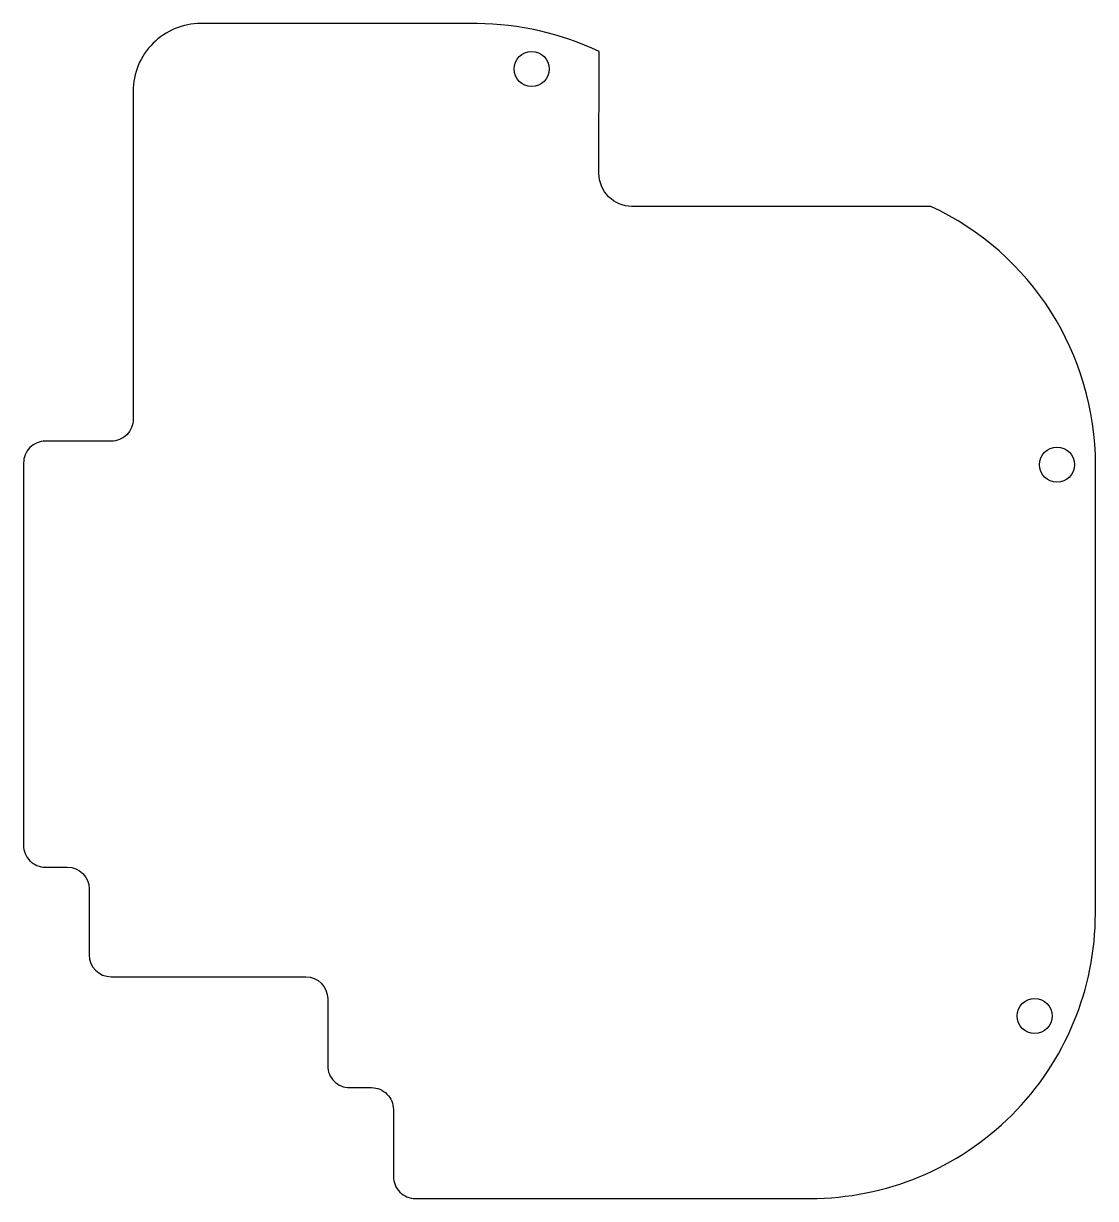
# Model space of a CAD drawing. Header units: millimetres. Extents: x -14 to 84, y -53 to 54.
import ezdxf

# ---------------------------------------------------------------- set-up
doc = ezdxf.new("R2010")
doc.units = ezdxf.units.MM
doc.layers.get('0').update_dxf_attribs({"linetype": 'CONTINUOUS'})

msp = doc.modelspace()

# ---------------------------------------------------------------- linework, layer by layer
for points in [[(-3.84, 47.89), (-3.84, 29.25), (-3.84, 17.97, -0.414214), (-5.84, 15.97), (-11.84, 15.97, 0.414214), (-13.84, 13.97), (-13.85, -20.9, 0.414214), (-11.85, -22.9), (-9.85, -22.9, -0.414147), (-7.85, -24.9), (-7.85, -28.9), (-7.85, -30.9, 0.414147), (-5.85, -32.9), (11.91, -32.91, -0.414147), (13.91, -34.91), (13.91, -41.02, 0.414214), (15.91, -43.02), (17.91, -43.02, -0.414281), (19.91, -45.02), (19.91, -51.13, 0.414214), (21.91, -53.13), (57.94, -53.13, 0.414214), (83.97, -27.12), (83.98, 13.8, 0.291472), (68.96, 37.39), (41.67, 37.39, -0.414223), (38.67, 40.4), (38.68, 51.52, 0.109517), (27.55, 54.07), (2.35, 54.08, 0.414214)], [(-9.85, -26.9, -0.000057), (-9.85, -26.9, -0.000057)]]:
    msp.add_lwpolyline(points, format="xyb", close=True)
for centre in [(32.53, 49.93), (80.46, 13.82), (78.42, -36.48)]:
    msp.add_circle(centre, 1.6)

doc.saveas('drawing.dxf')
